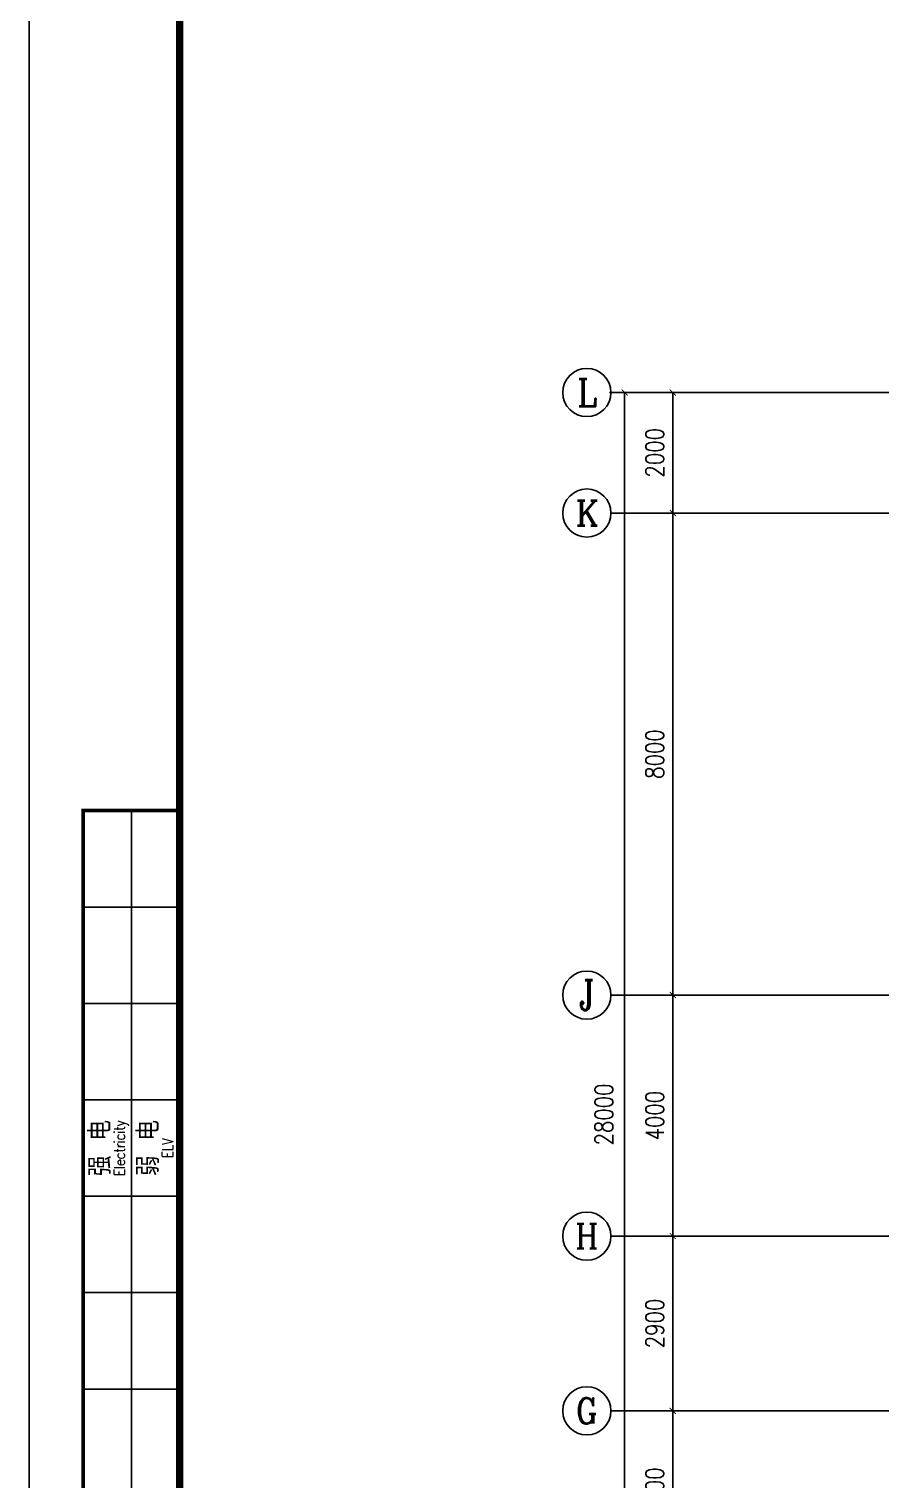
# Model space of a CAD drawing. Header units: millimetres. Extents: x 2998490 to 15040601, y 444546 to 7822218.
# Drawn here: x 14602150 to 14616293, y 7671355 to 7695435 of the extents above; entities that cross this region are included whole.
import ezdxf
from ezdxf.enums import TextEntityAlignment as Align

# ---------------------------------------------------------------- set-up
doc = ezdxf.new("R2010")
doc.units = ezdxf.units.MM
doc.header["$LTSCALE"] = 2000
doc.linetypes.add('DOTE', pattern=[2.42, 2, -0.2, 0.02, -0.2])
for name, color, linetype in [('3-AXIS', 3, 'Continuous'), ('3-AXIS_TEXT', 7, 'Continuous'), ('AXIS', 3, 'Continuous'), ('AXIS_TEXT', 7, 'Continuous'), ('图框', 7, 'Continuous')]:
    doc.layers.add(name, color=color, linetype=linetype)
doc.styles.add('_TCH_AXIS', font='COMPLEX', dxfattribs={"bigfont": 'GBCBIG'})
doc.styles.add('COMPLEX', font='COMPLEX')
doc.styles.add('DIM_FONT', font='SIMPLEX', dxfattribs={"width": 0.8, "bigfont": 'HZTXT'})
doc.styles.add('TKZ2_tjkts.shx', font='tjromant.shx', dxfattribs={"bigfont": 'tjkts.shx'})
doc.dimstyles.new('DIMN100', dxfattribs={"dimtxt": 300, "dimasz": 100, "dimexe": 250, "dimexo": 300, "dimgap": 150, "dimtad": 1, "dimdec": 0, "dimzin": 0, "dimdsep": 46, "dimtxsty": 'DIM_FONT', "dimblk": 'ARCHTICK', "dimcen": 0.09, "dimclrt": 7, "dimazin": 2, "dimtfac": 1, "dimtdec": 0, "dimtix": 1, "dimtmove": 2, "dimatfit": 3, "dimldrblk": 'ARCHTICK', "dimfxl": 0, "dimtolj": 1, "dimtzin": 0, "dimarcsym": 0})

# ---------------------------------------------------------------- blocks, each defined once
blk = doc.blocks.new('TJAD_TK_A0')
at = {"layer": '图框'}
for p, q in [((973, -441.7), (973, 399.3)), ((990, -412.7), (990, -156.7)), ((982, -172.7), (998, -172.7)), ((982, -188.7), (998, -188.7)), ((982, -204.7), (998, -204.7)), ((982, -220.7), (998, -220.7)), ((982, -236.7), (998, -236.7)), ((982, -252.7), (998, -252.7))]:
    blk.add_line(p, q, dxfattribs=at)
at = {"layer": '图框', "const_width": 1.2}
blk.add_lwpolyline([(2152, -431.7), (2152, 389.3), (998, 389.3), (998, -431.7)], close=True, dxfattribs=at)
at = {"layer": '图框', "const_width": 0.6}
blk.add_lwpolyline([(998, -431.7), (982, -431.7), (982, -156.7), (998, -156.7)], dxfattribs=at)
at = {"layer": '图框', "style": 'TKZ2_tjkts.shx'}
for s, p in [('强 电', (984.79, -212.7)), ('弱 电', (992.79, -212.7))]:
    blk.add_text(s, height=3.6, rotation=90, dxfattribs=at).set_placement(p, align=Align.MIDDLE_CENTER)
at = {"layer": '图框', "style": 'TKZ2_tjkts.shx', "width": 0.8}
for s, p in [('Electricity', (988.02, -212.7)), ('ELV', (996.02, -212.7))]:
    blk.add_text(s, height=1.8, rotation=90, dxfattribs=at).set_placement(p, align=Align.MIDDLE_CENTER)
blk = doc.blocks.new('_ArchTick')
at = {"color": 0, "linetype": 'ByBlock', "const_width": 0.15}
blk.add_lwpolyline([(-0.5, -0.5), (0.5, 0.5)], dxfattribs=at)
blk = doc.blocks.new('*D243')
at = {"layer": 'AXIS', "color": 0, "lineweight": -2}
for p, q in [((14615016, 7672502), (14612587, 7672502)), ((14612837, 7669802), (14612837, 7672502)), ((14615016, 7669802), (14612587, 7669802))]:
    blk.add_line(p, q, dxfattribs=at)
at = {"layer": 'Defpoints', "color": 0}
for p in [(14612837, 7672502), (14615316, 7672502), (14615316, 7669802)]:
    blk.add_point(p, dxfattribs=at)
at = {"layer": 'AXIS', "color": 0, "lineweight": -2, "xscale": 100, "yscale": 100, "zscale": 100}
for p, rotation in [((14612837, 7672502), 90), ((14612837, 7669802), 270)]:
    blk.add_blockref('_ArchTick', p, dxfattribs=dict(at, rotation=rotation))
at = {"layer": 'AXIS', "color": 7, "insert": (14612537, 7671152), "char_height": 300, "attachment_point": 5, "rotation": 90, "style": 'DIM_FONT'}
blk.add_mtext('\\A1;2700', dxfattribs=at)
blk = doc.blocks.new('*D244')
at = {"layer": 'AXIS', "color": 0, "lineweight": -2}
for p, q in [((14615016, 7675402), (14612587, 7675402)), ((14612837, 7672502), (14612837, 7675402)), ((14615016, 7672502), (14612587, 7672502))]:
    blk.add_line(p, q, dxfattribs=at)
at = {"layer": 'Defpoints', "color": 0}
for p in [(14612837, 7675402), (14615316, 7675402), (14615316, 7672502)]:
    blk.add_point(p, dxfattribs=at)
at = {"layer": 'AXIS', "color": 0, "lineweight": -2, "xscale": 100, "yscale": 100, "zscale": 100}
for p, rotation in [((14612837, 7675402), 90), ((14612837, 7672502), 270)]:
    blk.add_blockref('_ArchTick', p, dxfattribs=dict(at, rotation=rotation))
at = {"layer": 'AXIS', "color": 7, "insert": (14612537, 7673952), "char_height": 300, "attachment_point": 5, "rotation": 90, "style": 'DIM_FONT'}
blk.add_mtext('\\A1;2900', dxfattribs=at)
blk = doc.blocks.new('*D245')
at = {"layer": 'AXIS', "color": 0, "lineweight": -2}
for p, q in [((14615016, 7679402), (14612587, 7679402)), ((14612837, 7675402), (14612837, 7679402)), ((14615016, 7675402), (14612587, 7675402))]:
    blk.add_line(p, q, dxfattribs=at)
at = {"layer": 'Defpoints', "color": 0}
for p in [(14612837, 7679402), (14615316, 7679402), (14615316, 7675402)]:
    blk.add_point(p, dxfattribs=at)
at = {"layer": 'AXIS', "color": 0, "lineweight": -2, "xscale": 100, "yscale": 100, "zscale": 100}
for p, rotation in [((14612837, 7679402), 90), ((14612837, 7675402), 270)]:
    blk.add_blockref('_ArchTick', p, dxfattribs=dict(at, rotation=rotation))
at = {"layer": 'AXIS', "color": 7, "insert": (14612537, 7677402), "char_height": 300, "attachment_point": 5, "rotation": 90, "style": 'DIM_FONT'}
blk.add_mtext('\\A1;4000', dxfattribs=at)
blk = doc.blocks.new('*D220')
at = {"layer": 'AXIS', "color": 0, "lineweight": -2}
for p, q in [((14615016, 7687402), (14612587, 7687402)), ((14612837, 7679402), (14612837, 7687402)), ((14615016, 7679402), (14612587, 7679402))]:
    blk.add_line(p, q, dxfattribs=at)
at = {"layer": 'Defpoints', "color": 0}
for p in [(14612837, 7687402), (14615316, 7687402), (14615316, 7679402)]:
    blk.add_point(p, dxfattribs=at)
at = {"layer": 'AXIS', "color": 0, "lineweight": -2, "xscale": 100, "yscale": 100, "zscale": 100}
for p, rotation in [((14612837, 7687402), 90), ((14612837, 7679402), 270)]:
    blk.add_blockref('_ArchTick', p, dxfattribs=dict(at, rotation=rotation))
at = {"layer": 'AXIS', "color": 7, "insert": (14612537, 7683402), "char_height": 300, "attachment_point": 5, "rotation": 90, "style": 'DIM_FONT'}
blk.add_mtext('\\A1;8000', dxfattribs=at)
blk = doc.blocks.new('*D221')
at = {"layer": 'AXIS', "color": 0, "lineweight": -2}
for p, q in [((14615016, 7689402), (14612587, 7689402)), ((14612837, 7687402), (14612837, 7689402)), ((14615016, 7687402), (14612587, 7687402))]:
    blk.add_line(p, q, dxfattribs=at)
at = {"layer": 'Defpoints', "color": 0}
for p in [(14612837, 7689402), (14615316, 7689402), (14615316, 7687402)]:
    blk.add_point(p, dxfattribs=at)
at = {"layer": 'AXIS', "color": 0, "lineweight": -2, "xscale": 100, "yscale": 100, "zscale": 100}
for p, rotation in [((14612837, 7689402), 90), ((14612837, 7687402), 270)]:
    blk.add_blockref('_ArchTick', p, dxfattribs=dict(at, rotation=rotation))
at = {"layer": 'AXIS', "color": 7, "insert": (14612537, 7688402), "char_height": 300, "attachment_point": 5, "rotation": 90, "style": 'DIM_FONT'}
blk.add_mtext('\\A1;2000', dxfattribs=at)
blk = doc.blocks.new('*D222')
at = {"layer": 'AXIS', "color": 0, "lineweight": -2}
for p, q in [((14615816, 7689402), (14611787, 7689402)), ((14612037, 7661402), (14612037, 7689402)), ((14615816, 7661402), (14611787, 7661402))]:
    blk.add_line(p, q, dxfattribs=at)
at = {"layer": 'Defpoints', "color": 0}
for p in [(14612037, 7689402), (14616116, 7689402), (14616116, 7661402)]:
    blk.add_point(p, dxfattribs=at)
at = {"layer": 'AXIS', "color": 0, "lineweight": -2, "xscale": 100, "yscale": 100, "zscale": 100}
for p, rotation in [((14612037, 7689402), 90), ((14612037, 7661402), 270)]:
    blk.add_blockref('_ArchTick', p, dxfattribs=dict(at, rotation=rotation))
at = {"layer": 'AXIS', "color": 7, "insert": (14611693, 7677421), "char_height": 300, "attachment_point": 5, "rotation": 90, "style": 'DIM_FONT'}
blk.add_mtext('\\A1;28000', dxfattribs=at)
blk = doc.blocks.new('_AXISO')
blk.add_circle((0, 0), 0.5)
at = {"layer": '3-AXIS_TEXT', "style": 'COMPLEX', "width": 1.041667}
blk.add_attdef('A', text='', height=0.56, dxfattribs=at).set_placement((-0.25, -0.28), (0.25, -0.28), align=Align.FIT)

msp = doc.modelspace()

# ---------------------------------------------------------------- linework, layer by layer
at = {"layer": '3-AXIS', "color": 15, "linetype": 'DOTE'}
for p, q in [((14695266.8, 7689402), (14614408.5, 7689402)), ((14695266.8, 7687402), (14614408.5, 7687402)), ((14695266.8, 7679402), (14614408.5, 7679402)), ((14695266.8, 7675402), (14614408.5, 7675402)), ((14695266.8, 7672502), (14614408.5, 7672502))]:
    msp.add_line(p, q, dxfattribs=at)
at = {"layer": 'AXIS'}
for p, q in [((14615315.7, 7689402), (14611810, 7689402)), ((14615315.7, 7687402), (14611810, 7687402)), ((14615315.7, 7679402), (14611810, 7679402)), ((14615315.7, 7675402), (14611810, 7675402)), ((14615315.7, 7672502.4), (14611810, 7672502.4))]:
    msp.add_line(p, q, dxfattribs=at)

# ---------------------------------------------------------------- block references
ref = msp.add_blockref('_AXISO', (14611410, 7689402), dxfattribs=dict(at, xscale=-800, yscale=800, zscale=800))
ref.add_attrib('A', 'L', dxfattribs={"layer": 'AXIS_TEXT', "height": 455.7, "style": '_TCH_AXIS'}).set_placement((14611247.3, 7689174.1), (14611572.8, 7689174.1), align=Align.FIT)
ref = msp.add_blockref('_AXISO', (14611410, 7687402), dxfattribs=dict(at, xscale=-800, yscale=800, zscale=800))
ref.add_attrib('A', 'K', dxfattribs={"layer": 'AXIS_TEXT', "height": 415.3, "style": '_TCH_AXIS'}).set_placement((14611222.2, 7687194.4), (14611597.9, 7687194.4), align=Align.FIT)
ref = msp.add_blockref('_AXISO', (14611410, 7679402), dxfattribs=dict(at, xscale=-800, yscale=800, zscale=800))
ref.add_attrib('A', 'J', dxfattribs={"layer": 'AXIS_TEXT', "height": 496.1, "style": '_TCH_AXIS'}).set_placement((14611280.1, 7679154), (14611539.9, 7679154), align=Align.FIT)
ref = msp.add_blockref('_AXISO', (14611410, 7675402), dxfattribs=dict(at, xscale=-800, yscale=800, zscale=800))
ref.add_attrib('A', 'H', dxfattribs={"layer": 'AXIS_TEXT', "height": 405.5, "style": '_TCH_AXIS'}).set_placement((14611216.9, 7675199.2), (14611603.1, 7675199.2), align=Align.FIT)
ref = msp.add_blockref('_AXISO', (14611410, 7672502.4), dxfattribs=dict(at, xscale=-800, yscale=800, zscale=800))
ref.add_attrib('A', 'G', dxfattribs={"layer": 'AXIS_TEXT', "height": 425.2, "style": '_TCH_AXIS'}).set_placement((14611227.8, 7672289.8), (14611592.2, 7672289.8), align=Align.FIT)
at = {"layer": '图框', "xscale": 100, "yscale": 100, "zscale": 100}
msp.add_blockref('TJAD_TK_A0', (14504849.7, 7698133.9), dxfattribs=at)

# ---------------------------------------------------------------- dimensions: what is measured, and where the dimension line sits
at = {"layer": 'AXIS'}
dim = msp.add_linear_dim(base=(14612037, 7689402), p1=(14616115.7, 7661402), p2=(14616115.7, 7689402), angle=90, dimstyle='DIMN100', dxfattribs=at)
dim.commit()
dim.dimension.update_dxf_attribs({"geometry": '*D222', "text_midpoint": (14611693.1, 7677420.8), "dimtype": 161})
for p1, p2, picture, middle in [((14615315.7, 7687402), (14615315.7, 7689402), '*D221', (14612537, 7688402)), ((14615315.7, 7679402), (14615315.7, 7687402), '*D220', (14612537, 7683402)), ((14615315.7, 7675402), (14615315.7, 7679402), '*D245', (14612537, 7677402)), ((14615315.7, 7672502.4), (14615315.7, 7675402), '*D244', (14612537, 7673952.2)), ((14615315.7, 7669802), (14615315.7, 7672502.4), '*D243', (14612537, 7671152.2))]:
    dim = msp.add_aligned_dim(p1=p1, p2=p2, distance=2478.7, dimstyle='DIMN100', dxfattribs=at)
    dim.commit()
    dim.dimension.update_dxf_attribs({"geometry": picture, "text_midpoint": middle})

doc.saveas('drawing.dxf')
